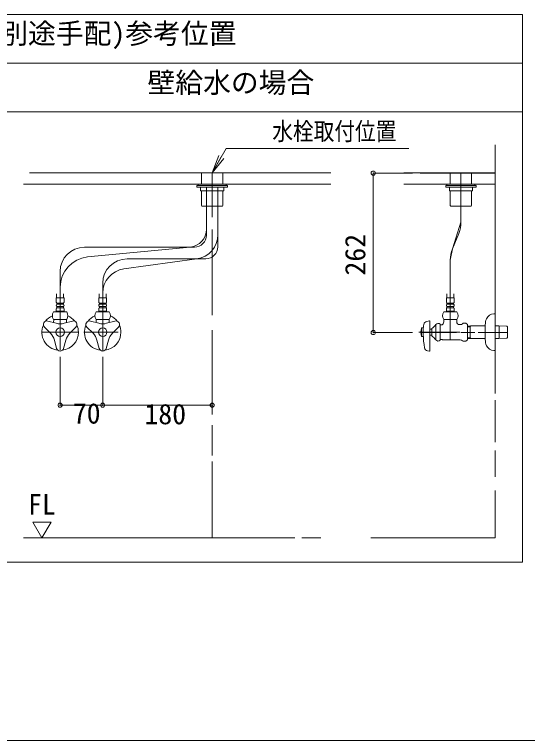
# Model space of a CAD drawing. Units: millimetres, scale not verified. Extents: x -1002 to 1002, y -687 to 676.
# Drawn here: x 334 to 703, y -687 to -165 of the extents above; entities that cross this region are included whole.
import ezdxf
from ezdxf.enums import TextEntityAlignment as Align

# ---------------------------------------------------------------- set-up
doc = ezdxf.new("R2010")
doc.units = ezdxf.units.MM
doc.header["$LTSCALE"] = 5
doc.header["$PDMODE"] = 32
doc.header["$PDSIZE"] = 3
doc.layers.add('F-0', color=7, linetype='Continuous', lineweight=15)
doc.styles.add('ＭＳ ゴシック', font='')
doc.styles.get('ＭＳ ゴシック').set_extended_font_data('MS Gothic')

msp = doc.modelspace()

# ---------------------------------------------------------------- linework, layer by layer
at = {"layer": 'F-0', "lineweight": 18}
for p, q in [((-44.252, -165.172), (699.498, -165.172)), ((-44.252, -200.172), (699.498, -200.172))]:
    msp.add_line(p, q, dxfattribs=at)
at = {"layer": 'F-0'}
for p, q in [((327.623, -235.172), (699.498, -235.172)), ((679.811, -258.797), (679.811, -279.198)), ((679.811, -258.797), (679.811, -323.016)), ((476.373, -278.922), (486.477, -261.422)), ((486.477, -261.422), (617.727, -261.422)), ((476.373, -278.922), (481.041, -266.462)), ((476.373, -278.922), (482.936, -267.556)), ((476.373, -278.922), (484.83, -268.65)), ((345.021, -278.922), (561.686, -278.922)), ((561.686, -278.922), (345.71, -278.922)), ((468.717, -278.922), (468.717, -287.235)), ((476.373, -278.947), (476.373, -310.96)), ((484.03, -287.235), (484.03, -278.922)), ((627.144, -279.198), (625.966, -279.198)), ((679.811, -279.198), (627.144, -279.198)), ((647.655, -287.235), (647.655, -278.922)), ((655.311, -314.349), (655.311, -278.922)), ((662.967, -278.922), (662.967, -287.235)), ((679.811, -279.198), (679.811, -304.041)), ((340.748, -287.235), (349.505, -287.235)), ((561.686, -287.235), (345.611, -287.235)), ((465.436, -288.11), (465.436, -289.204)), ((487.311, -288.11), (465.436, -288.11)), ((465.436, -289.204), (487.311, -289.204)), ((466.311, -287.235), (486.436, -287.235)), ((466.311, -288.11), (466.311, -287.235)), ((486.436, -288.11), (466.311, -288.11)), ((484.686, -289.204), (468.061, -289.204)), ((468.061, -289.204), (468.061, -291.829)), ((468.061, -291.829), (484.686, -291.829)), ((468.717, -291.829), (468.717, -302.504)), ((472.302, -319.391), (472.302, -289.09)), ((472.302, -319.391), (472.302, -291.829)), ((480.445, -323.503), (480.445, -289.243)), ((480.445, -323.503), (480.445, -291.829)), ((484.03, -302.504), (484.03, -291.829)), ((484.686, -291.829), (484.686, -289.204)), ((486.436, -287.235), (486.436, -288.11)), ((487.311, -289.204), (487.311, -288.11)), ((487.311, -288.766), (487.311, -289.204)), ((614.186, -287.235), (626.939, -287.235)), ((679.811, -287.235), (625.958, -287.235)), ((626.191, -287.235), (679.811, -287.235)), ((644.373, -289.204), (644.373, -288.11)), ((644.373, -288.11), (666.248, -288.11)), ((644.373, -288.766), (644.373, -289.204)), ((666.248, -289.204), (644.373, -289.204)), ((645.248, -287.235), (645.248, -288.11)), ((665.373, -287.235), (645.248, -287.235)), ((645.248, -288.11), (665.373, -288.11)), ((646.998, -289.204), (663.623, -289.204)), ((646.998, -291.829), (646.998, -289.204)), ((663.623, -291.829), (646.998, -291.829)), ((647.655, -302.504), (647.655, -291.829)), ((662.967, -291.829), (662.967, -302.504)), ((663.623, -289.204), (663.623, -291.829)), ((665.373, -288.11), (665.373, -287.235)), ((666.248, -288.11), (666.248, -289.204)), ((469.045, -302.832), (468.717, -302.504)), ((484.03, -302.504), (483.701, -302.832)), ((647.655, -302.504), (647.983, -302.832)), ((662.639, -302.832), (662.967, -302.504)), ((469.155, -302.941), (469.045, -302.832)), ((469.155, -302.941), (483.198, -302.941)), ((483.198, -302.941), (483.592, -302.941)), ((483.701, -302.832), (483.592, -302.941)), ((647.983, -302.832), (648.092, -302.941)), ((648.486, -302.941), (648.092, -302.941)), ((662.53, -302.941), (648.486, -302.941)), ((662.53, -302.941), (662.639, -302.832)), ((679.811, -318.135), (679.811, -335.113)), ((472.302, -323.706), (472.302, -319.391)), ((476.373, -319.813), (476.373, -381.292)), ((480.445, -332.089), (480.445, -323.503)), ((653.722, -322.534), (649.251, -333.614)), ((384.498, -332.456), (460.423, -332.456)), ((386.797, -339.475), (460.423, -332.456)), ((463.552, -332.456), (460.423, -332.456)), ((679.811, -330.843), (679.811, -347.447)), ((412.733, -348.091), (465.335, -340.839)), ((415.123, -340.839), (465.335, -340.839)), ((471.695, -340.839), (465.335, -340.839)), ((647.662, -341.799), (647.662, -399.016)), ((679.811, -340.568), (679.811, -432.691)), ((366.998, -349.956), (366.998, -361.252)), ((397.623, -358.339), (397.623, -365.427)), ((679.811, -356.697), (679.811, -437.647)), ((366.998, -361.252), (366.998, -406.576)), ((366.998, -361.252), (366.998, -406.576)), ((369.798, -368.916), (364.198, -368.916)), ((364.198, -368.916), (364.198, -371.869)), ((364.489, -365.893), (364.488, -368.916)), ((369.518, -368.916), (369.52, -365.893)), ((369.798, -371.869), (369.798, -368.916)), ((400.423, -368.916), (394.823, -368.916)), ((394.823, -368.916), (394.823, -371.869)), ((395.114, -365.893), (395.113, -368.916)), ((397.623, -365.427), (397.623, -407.11)), ((397.623, -365.427), (397.623, -407.11)), ((400.143, -368.916), (400.145, -365.893)), ((400.423, -371.869), (400.423, -368.916)), ((644.862, -368.916), (650.462, -368.916)), ((644.862, -371.869), (644.862, -368.916)), ((645.142, -368.916), (645.141, -365.893)), ((650.172, -365.893), (650.173, -368.916)), ((650.462, -368.916), (650.462, -371.869)), ((364.592, -372.635), (369.405, -372.635)), ((364.592, -373.51), (364.592, -372.635)), ((369.405, -373.51), (364.592, -373.51)), ((364.592, -375.041), (369.405, -375.041)), ((364.592, -375.916), (364.592, -375.041)), ((369.405, -372.635), (369.405, -373.51)), ((369.405, -375.041), (369.405, -375.916)), ((395.217, -372.635), (400.03, -372.635)), ((395.217, -373.51), (395.217, -372.635)), ((400.03, -373.51), (395.217, -373.51)), ((395.217, -375.041), (400.03, -375.041)), ((395.217, -375.916), (395.217, -375.041)), ((400.03, -372.635), (400.03, -373.51)), ((400.03, -375.041), (400.03, -375.916)), ((650.069, -372.635), (645.256, -372.635)), ((645.256, -372.635), (645.256, -373.51)), ((645.256, -373.51), (650.069, -373.51)), ((650.069, -375.041), (645.256, -375.041)), ((645.256, -375.041), (645.256, -375.916)), ((650.069, -373.51), (650.069, -372.635)), ((650.069, -375.916), (650.069, -375.041)), ((362.243, -378.979), (371.754, -378.979)), ((364.198, -376.682), (364.198, -378.104)), ((369.405, -375.916), (364.592, -375.916)), ((364.636, -378.541), (369.361, -378.541)), ((369.798, -378.104), (369.798, -376.682)), ((392.868, -378.979), (402.379, -378.979)), ((394.823, -376.682), (394.823, -378.104)), ((400.03, -375.916), (395.217, -375.916)), ((395.261, -378.541), (399.986, -378.541)), ((400.423, -378.104), (400.423, -376.682)), ((652.418, -378.979), (642.907, -378.979)), ((644.862, -378.104), (644.862, -376.682)), ((645.256, -375.916), (650.069, -375.916)), ((650.025, -378.541), (645.3, -378.541)), ((650.462, -376.682), (650.462, -378.104)), ((679.811, -380.422), (678.936, -380.422)), ((679.811, -380.422), (679.811, -406.541)), ((358.206, -385.543), (364.168, -387.141)), ((371.754, -384.36), (362.243, -384.36)), ((362.405, -384.36), (362.405, -385.24)), ((362.405, -384.36), (362.913, -384.36)), ((362.913, -384.36), (371.084, -384.36)), ((375.791, -385.543), (369.829, -387.141)), ((371.084, -384.36), (371.592, -384.36)), ((371.592, -384.36), (371.592, -385.24)), ((371.592, -385.24), (371.592, -385.891)), ((388.831, -385.543), (394.793, -387.141)), ((402.379, -384.36), (392.868, -384.36)), ((393.03, -384.36), (393.03, -385.24)), ((393.03, -384.36), (393.538, -384.36)), ((393.538, -384.36), (401.709, -384.36)), ((406.416, -385.543), (400.454, -387.141)), ((401.709, -384.36), (402.217, -384.36)), ((402.217, -384.36), (402.217, -385.24)), ((402.217, -385.24), (402.217, -385.891)), ((630.837, -385.759), (632.757, -385.489)), ((633.006, -385.705), (633.006, -406.858)), ((642.907, -384.36), (652.418, -384.36)), ((643.069, -384.36), (643.577, -384.36)), ((643.069, -384.36), (643.069, -385.24)), ((643.577, -384.36), (651.748, -384.36)), ((651.748, -384.36), (652.256, -384.36)), ((355.67, -389.935), (360.034, -394.299)), ((378.327, -389.935), (373.962, -394.299)), ((386.295, -389.935), (390.659, -394.299)), ((408.952, -389.935), (404.587, -394.299)), ((626.969, -390.485), (626.824, -391.032)), ((626.969, -390.485), (628.194, -390.485)), ((626.969, -390.485), (626.969, -396.61)), ((628.194, -396.61), (628.194, -390.485)), ((634.319, -390.922), (634.319, -396.172)), ((637.35, -389.752), (637.35, -387.822)), ((637.35, -389.752), (637.35, -397.343)), ((640.444, -399.266), (640.444, -387.829)), ((641.716, -388.297), (641.935, -388.079)), ((654.444, -388.079), (654.845, -388.079)), ((656.85, -386.98), (656.392, -387.438)), ((658.923, -386.98), (656.85, -386.98)), ((658.923, -386.98), (659.912, -387.969)), ((659.912, -399.126), (659.912, -387.969)), ((659.912, -389.112), (662.1, -389.065)), ((659.912, -389.627), (661.881, -389.579)), ((662.804, -389.041), (661.881, -389.574)), ((661.881, -389.065), (661.881, -398.03)), ((662.1, -389.065), (663.022, -389.041)), ((672.811, -388.208), (672.811, -398.887)), ((679.811, -389.041), (681.74, -389.041)), ((681.74, -389.041), (682.662, -389.065)), ((682.662, -389.065), (688.28, -389.186)), ((682.881, -389.574), (682.881, -389.065)), ((682.881, -398.03), (682.881, -389.574)), ((688.28, -389.186), (688.787, -389.722)), ((688.787, -389.722), (688.787, -389.722)), ((688.787, -389.938), (688.787, -389.722)), ((688.787, -397.157), (688.787, -389.938)), ((353.873, -393.547), (380.123, -393.547)), ((380.123, -393.547), (353.873, -393.547)), ((384.058, -393.547), (387.251, -393.547)), ((384.498, -393.547), (408.698, -393.547)), ((476.373, -392.113), (476.373, -452.609)), ((654.55, -393.547), (624.948, -393.547)), ((651.999, -393.799), (626.969, -393.799)), ((633.006, -391.469), (634.319, -391.469)), ((634.319, -395.626), (633.006, -395.626)), ((665.223, -393.799), (655.256, -393.799)), ((688.787, -393.799), (667.595, -393.799)), ((364.463, -405.164), (362.865, -399.202)), ((369.534, -405.164), (371.131, -399.202)), ((395.088, -405.164), (393.49, -399.202)), ((400.159, -405.164), (401.756, -399.202)), ((640.444, -398.797), (641.1, -398.797)), ((641.1, -398.797), (641.716, -398.797)), ((641.716, -398.797), (641.935, -399.016)), ((641.935, -399.016), (654.845, -399.016)), ((656.85, -400.115), (656.392, -399.657)), ((661.881, -397.516), (659.912, -397.468)), ((662.1, -398.03), (659.912, -397.983)), ((661.881, -397.521), (662.804, -398.054)), ((663.022, -398.054), (662.1, -398.03)), ((672.381, -398.054), (663.022, -398.054)), ((672.811, -398.054), (672.381, -398.054)), ((681.74, -398.054), (679.811, -398.054)), ((682.662, -398.03), (681.74, -398.054)), ((688.28, -397.909), (682.662, -398.03)), ((688.787, -397.373), (688.28, -397.909)), ((688.787, -397.373), (688.787, -397.157)), ((688.787, -397.373), (688.787, -397.373)), ((631.35, -406.877), (632.757, -407.075)), ((476.373, -422.607), (476.373, -450.15)), ((679.811, -442.413), (679.811, -472.726)), ((476.373, -460.478), (476.373, -482.144)), ((679.811, -478.635), (679.811, -497.585)), ((476.373, -486.413), (476.373, -541.422)), ((679.811, -507.421), (679.811, -541.422)), ((347.311, -530.056), (360.436, -530.056)), ((353.873, -541.422), (347.311, -530.056)), ((360.436, -530.056), (353.873, -541.422)), ((340.748, -541.422), (413.594, -541.422)), ((353.873, -541.422), (405.397, -541.422)), ((413.594, -541.422), (435.112, -541.422)), ((415.644, -541.422), (425.207, -541.422)), ((435.454, -541.422), (533.712, -541.422)), ((444.676, -541.422), (535.818, -541.422)), ((540.783, -541.422), (554.547, -541.422)), ((590.41, -541.422), (679.811, -541.422)), ((614.186, -541.422), (679.811, -541.422)), ((-1002.086, -687.064), (1002.034, -687.064))]:
    msp.add_line(p, q, dxfattribs=at)
at = {"layer": 'F-0', "color": 4, "lineweight": 9}
for p, q in [((592.225, -279.198), (592.225, -393.799)), ((592.225, -279.198), (620.555, -279.198)), ((592.225, -393.799), (620.555, -393.799)), ((366.998, -446.009), (366.998, -411.187)), ((397.623, -446.009), (397.623, -411.187)), ((476.373, -446.009), (476.373, -411.187)), ((366.998, -446.009), (397.623, -446.009)), ((397.623, -446.009), (476.373, -446.009))]:
    msp.add_line(p, q, dxfattribs=at)
at = {"layer": 'F-0', "lineweight": 18}
msp.add_lwpolyline([(699.498, -165.172), (699.498, -558.922), (327.623, -558.922)], dxfattribs=at)
at = {"layer": 'F-0'}
for points in [[(614.186, -278.922), (626.906, -278.922), (679.811, -278.922)], [(647.662, -399.016), (647.662, -341.799), (649.251, -333.614), (655.311, -314.349), (655.311, -278.922)], [(483.592, -302.941), (483.548, -302.941), (475.498, -302.941)], [(648.092, -302.941), (648.136, -302.941), (656.186, -302.941)], [(364.592, -378.541), (364.373, -378.76), (364.373, -378.979)], [(369.623, -378.979), (369.623, -378.76), (369.405, -378.541)], [(395.217, -378.541), (394.998, -378.76), (394.998, -378.979)], [(400.248, -378.979), (400.248, -378.76), (400.03, -378.541)], [(645.037, -378.979), (645.037, -378.76), (645.256, -378.541)], [(650.069, -378.541), (650.287, -378.76), (650.287, -378.979)], [(652.256, -384.36), (652.256, -385.24), (652.256, -385.891)], [(641.716, -388.297), (641.1, -388.297), (640.444, -388.297)], [(663.022, -389.041), (672.381, -389.041), (672.811, -389.041)], [(628.194, -396.61), (626.969, -396.61), (626.851, -396.172)], [(637.35, -397.343), (637.35, -399.016), (637.35, -399.162)], [(659.912, -399.126), (658.923, -400.115), (656.85, -400.115)], [(678.936, -406.672), (679.811, -406.672), (679.811, -406.541)]]:
    msp.add_lwpolyline(points, dxfattribs=at)
for centre in [(366.998, -393.547), (397.623, -393.547)]:
    msp.add_circle(centre, 3.062, dxfattribs=at)
for centre, radius, start, end in [((633.436, -314.349), 21.875, 338.02737, 0), ((459.177, -319.391), 13.125, 275.44583, 360), ((462.945, -323.503), 17.5, 277.84996, 0), ((463.552, -323.706), 8.75, 270, 0), ((384.498, -349.956), 17.5, 90, 180), ((471.695, -332.089), 8.75, 270, 0), ((669.537, -341.799), 21.875, 158.02737, 180), ((388.873, -361.252), 21.875, 95.44583, 180), ((415.123, -358.339), 17.5, 90, 180), ((415.123, -365.427), 17.5, 97.84996, 180), ((365.14, -371.869), 0.941, 180, 234.43222), ((365.14, -374.276), 0.941, 125.56778, 234.43222), ((368.857, -371.869), 0.941, 305.56778, 0), ((368.857, -374.276), 0.941, 305.56778, 54.43222), ((395.765, -371.869), 0.941, 180, 234.43222), ((395.765, -374.276), 0.941, 125.56778, 234.43222), ((399.482, -371.869), 0.941, 305.56778, 0), ((399.482, -374.276), 0.941, 305.56778, 54.43222), ((645.804, -371.869), 0.941, 180, 234.43222), ((645.804, -374.276), 0.941, 125.56778, 234.43222), ((649.521, -371.869), 0.941, 305.56778, 0), ((649.521, -374.276), 0.941, 305.56778, 54.43222), ((366.233, -381.669), 4.812, 146.00705, 213.99295), ((365.14, -376.682), 0.941, 125.56778, 180), ((364.636, -378.104), 0.438, 180, 270), ((369.361, -378.104), 0.438, 270, 0), ((368.857, -376.682), 0.941, 0, 54.43222), ((367.764, -381.669), 4.812, 326.00705, 33.99295), ((396.858, -381.669), 4.812, 146.00705, 213.99295), ((395.765, -376.682), 0.941, 125.56778, 180), ((395.261, -378.104), 0.438, 180, 270), ((399.986, -378.104), 0.438, 270, 0), ((399.482, -376.682), 0.941, 0, 54.43222), ((398.389, -381.669), 4.812, 326.00705, 33.99295), ((646.897, -381.669), 4.812, 146.00705, 213.99295), ((645.3, -378.104), 0.438, 180, 270), ((645.804, -376.682), 0.941, 125.56778, 180), ((650.025, -378.104), 0.438, 270, 0), ((649.521, -376.682), 0.941, 0, 54.43222), ((648.428, -381.669), 4.812, 326.00705, 33.99295), ((678.936, -386.11), 5.688, 90, 156.44354), ((357.526, -388.079), 2.625, 75, 225), ((366.998, -393.547), 13.125, 115.15066, 143.05689), ((358.286, -385.24), 4.119, 340.64106, 0), ((373.78, -385.891), 2.188, 180, 199.83613), ((366.998, -393.547), 13.125, 36.94311, 64.84934), ((376.47, -388.079), 2.625, 315, 105), ((388.151, -388.079), 2.625, 75, 225), ((397.623, -393.547), 13.125, 115.15066, 143.05689), ((388.911, -385.24), 4.119, 340.64106, 0), ((404.405, -385.891), 2.188, 180, 199.83613), ((397.623, -393.547), 13.125, 36.94311, 64.84934), ((407.095, -388.079), 2.625, 315, 105), ((631.202, -388.358), 2.625, 98.00409, 170.40851), ((632.787, -385.705), 0.219, 0, 98.00409), ((638.95, -385.24), 4.119, 316.4444, 0), ((654.444, -385.891), 2.188, 180, 270), ((683.748, -388.208), 10.938, 156.44354, 180), ((366.998, -393.547), 13.125, 156.94311, 263.05689), ((366.998, -376.576), 10.938, 255, 285), ((366.998, -393.547), 13.125, 0, 23.05689), ((397.623, -393.547), 13.125, 156.94311, 263.05689), ((397.623, -376.576), 10.938, 255, 285), ((397.623, -393.547), 13.125, 0, 23.05689), ((637.469, -393.547), 10.938, 166.70293, 180), ((660.968, -393.388), 32.812, 170.40851, 177.22136), ((628.453, -382.213), 10.5, 303.95919, 326.04081), ((638.912, -389.391), 2.188, 45.573, 143.1301), ((654.845, -385.891), 2.188, 270, 315), ((352.3, -402.033), 10.938, 15, 45), ((366.998, -393.547), 13.125, 276.94311, 0), ((381.696, -402.033), 10.938, 135, 165), ((382.925, -402.033), 10.938, 15, 45), ((397.623, -393.547), 13.125, 276.94311, 0), ((412.321, -402.033), 10.938, 135, 165), ((637.469, -393.547), 10.938, 180, 193.29707), ((637.469, -393.547), 10.938, 193.29707, 193.88654), ((693.819, -393.547), 65.648, 181.52753, 189.8029), ((628.453, -404.882), 10.5, 33.95919, 56.04081), ((638.912, -397.704), 2.188, 216.8699, 314.427), ((654.845, -401.204), 2.188, 45, 90), ((683.748, -398.887), 10.938, 180, 203.55646), ((366.998, -404.485), 2.625, 195, 345), ((397.623, -404.485), 2.625, 195, 345), ((631.716, -404.278), 2.625, 189.8029, 262), ((632.787, -406.858), 0.219, 262, 0), ((678.936, -400.985), 5.688, 203.55646, 270)]:
    msp.add_arc(centre, radius, start, end, dxfattribs=at)
at = {"layer": 'F-0', "color": 6}
for p in [(592.225, -279.198), (592.225, -393.799), (366.998, -446.009), (397.623, -446.009), (476.373, -446.009)]:
    msp.add_point(p, dxfattribs=at)

# ---------------------------------------------------------------- texts
at = {"layer": 'F-0', "style": 'ＭＳ ゴシック'}
for s, p in [('止水栓(別途手配)参考位置', (253.943, -190.489)), ('壁給水の場合', (429.828, -225.818)), ('70', (376.14, -463.639)), ('180', (427.66, -464.131)), ('FL', (343.942, -529.035))]:
    msp.add_text(s, height=14.66, dxfattribs=at).set_placement(p, align=Align.BOTTOM_LEFT)
at = {"layer": 'F-0', "style": 'ＭＳ ゴシック', "width": 0.85}
msp.add_text('水栓取付位置', height=12.83, dxfattribs=at).set_placement((519.627, -259.39), align=Align.BOTTOM_LEFT)
at = {"layer": 'F-0', "style": 'ＭＳ ゴシック'}
msp.add_text('262', height=14.66, rotation=90, dxfattribs=at).set_placement((590.93, -352.803), align=Align.BOTTOM_LEFT)

doc.saveas('drawing.dxf')
